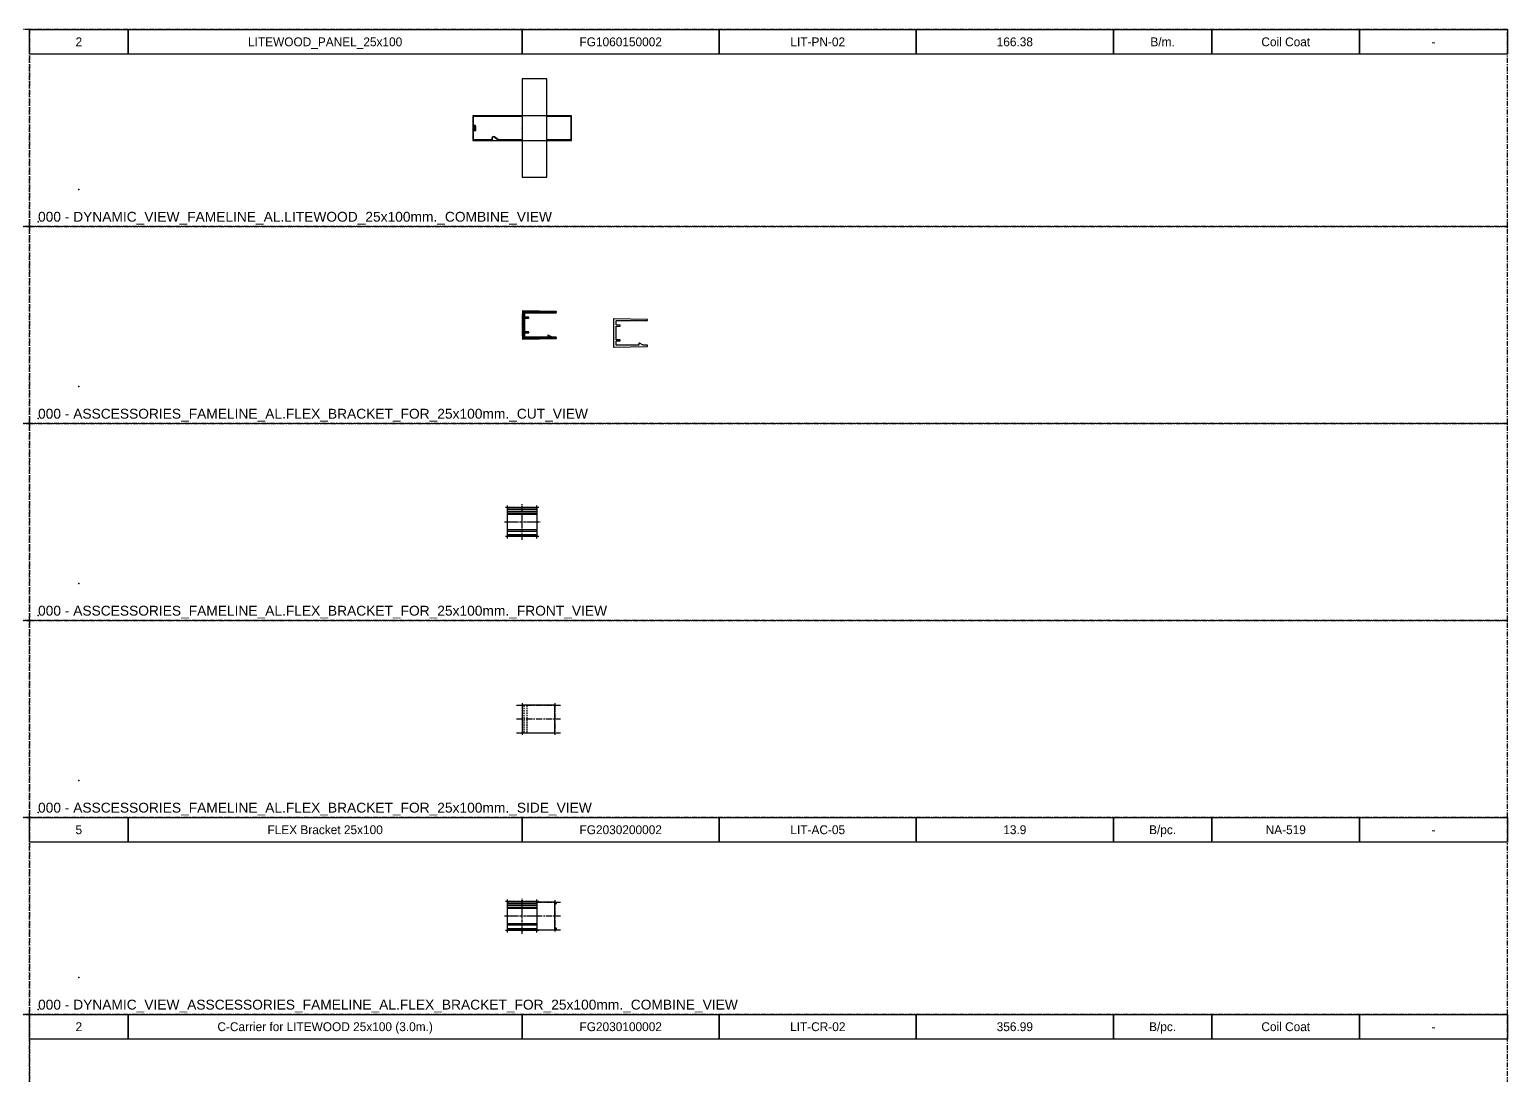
# Model space of a CAD drawing. Header units: millimetres. Extents: x -244126 to 368105, y -173968 to 259060.
# Drawn here: x 163384 to 164884, y 16704 to 17766 of the extents above; entities that cross this region are included whole.
import ezdxf
from ezdxf.enums import TextEntityAlignment as Align

# ---------------------------------------------------------------- set-up
doc = ezdxf.new("R2010")
doc.units = ezdxf.units.MM
doc.header["$MEASUREMENT"] = 0
for name, pattern in [('005_GG_TA_LINE', [13.75, 5, -1.25, 1.25, -1.25, 5]), ('CENTER', [2, 1.25, -0.25, 0.25, -0.25]), ('HIDDEN', [9.525, 6.35, -3.175]), ('SLD-Solid', [0])]:
    doc.linetypes.add(name, pattern=pattern)
for name, color, linetype in [('000 - GRID', 8, 'CENTER'), ('000 - H A T C H', 8, 'Continuous'), ('000 - H I D D E N', 7, 'Continuous'), ('000 - WIPEOUT', 250, 'Continuous'), ('001 - ASCESSORIES', 1, 'Continuous'), ('002 - STRUCTURAL STEEL', 4, 'Continuous'), ('A02_LITEWOOD', 7, 'Continuous'), ('A03_SUN LOUVER', 7, 'Continuous'), ('A04_TUBE SERIES', 7, 'Continuous')]:
    doc.layers.add(name, color=color, linetype=linetype)
doc.styles.get("Standard").update_dxf_attribs({"font": 'arial.ttf'})
doc.styles.add('TA', font='Cordia New.ttf', dxfattribs={"height": 4.5})

# ---------------------------------------------------------------- blocks, each defined once
blk = doc.blocks.new('000 - ASSCESSORIES_FAMELINE_AL.FLEX_BRACKET_FOR_25x100mm._CUT_VIEW')
at = {"layer": '000 - H A T C H'}
h = blk.add_hatch(dxfattribs=at)
h.set_pattern_fill('ANSI32', color=8, scale=3)
edge = h.paths.add_edge_path()
edge.add_line((0.2, -8.2), (0, -8.4))
edge.add_line((0, -8.4), (0.2, -8.6))
edge.add_line((0.2, -8.6), (0, -8.8))
edge.add_line((0, -8.8), (0.2, -9))
edge.add_line((0.2, -9), (0, -9.2))
edge.add_line((0, -9.2), (0.2, -9.4))
edge.add_line((0.2, -9.4), (0, -9.6))
edge.add_line((0, -9.6), (0.2, -9.8))
edge.add_line((0.2, -9.8), (0, -10))
edge.add_line((0, -10), (0.2, -10.2))
edge.add_line((0.2, -10.2), (0, -10.4))
edge.add_line((0, -10.4), (0.2, -10.6))
edge.add_line((0.2, -10.6), (0, -10.8))
edge.add_line((0, -10.8), (0.2, -11))
edge.add_line((0.2, -11), (0.2, -14.2))
edge.add_arc((0.5, -14.2), 0.3, 180, 271.3284)
edge.add_line((0.5, -14.5), (34.4, -13.7))
edge.add_arc((34.4, -13.4), 0.3, 271.3284, 360)
edge.add_line((34.7, -13.4), (34.7, -12.8))
edge.add_arc((34.4, -12.8), 0.3, 360, 450)
edge.add_line((34.4, -12.5), (30.5, -12.5))
edge.add_arc((30.5, -12.2), 0.3, 240.9454, 270, ccw=False)
edge.add_line((30.3, -12.5), (26.3, -10.2))
edge.add_arc((26.2, -10.5), 0.3, 60.9454, 180)
edge.add_line((25.9, -10.5), (25.9, -12.2))
edge.add_arc((25.6, -12.2), 0.3, -90, 0, ccw=False)
edge.add_line((25.6, -12.5), (3, -12.5))
edge.add_arc((3, -12.2), 0.3, 180, 270, ccw=False)
edge.add_line((2.7, -12.2), (2.7, -8.4))
edge.add_arc((3, -8.4), 0.3, 91, 180, ccw=False)
edge.add_line((3, -8.1), (6.6, -8.1))
edge.add_arc((6.6, -7.8), 0.3, 271, 360)
edge.add_line((6.9, -7.8), (6.9, -7.4))
edge.add_arc((6.6, -7.4), 0.3, 0, 89)
edge.add_line((6.6, -7.1), (3, -7))
edge.add_arc((3, -6.7), 0.3, 180, 269, ccw=False)
edge.add_line((2.7, -6.7), (2.7, -0.3))
edge.add_line((2.7, -0.3), (2.4, 0))
edge.add_line((2.4, 0), (2.7, 0.3))
edge.add_line((2.7, 0.3), (2.7, 6.7))
edge.add_arc((3, 6.7), 0.3, 91, 180, ccw=False)
edge.add_line((3, 7), (6.6, 7.1))
edge.add_arc((6.6, 7.4), 0.3, 271, 360)
edge.add_line((6.9, 7.4), (6.9, 7.8))
edge.add_arc((6.6, 7.8), 0.3, 0, 89)
edge.add_line((6.6, 8.1), (3, 8.1))
edge.add_arc((3, 8.4), 0.3, 180, 269, ccw=False)
edge.add_line((2.7, 8.4), (2.7, 12.2))
edge.add_arc((3, 12.2), 0.3, 90, 180, ccw=False)
edge.add_line((3, 12.5), (16.7, 12.5))
edge.add_line((16.7, 12.5), (16.9, 12.3))
edge.add_line((16.9, 12.3), (17.1, 12.5))
edge.add_line((17.1, 12.5), (17.3, 12.3))
edge.add_line((17.3, 12.3), (17.5, 12.5))
edge.add_line((17.5, 12.5), (17.7, 12.3))
edge.add_line((17.7, 12.3), (17.9, 12.5))
edge.add_line((17.9, 12.5), (18.1, 12.3))
edge.add_line((18.1, 12.3), (18.3, 12.5))
edge.add_line((18.3, 12.5), (18.5, 12.3))
edge.add_line((18.5, 12.3), (18.7, 12.5))
edge.add_line((18.7, 12.5), (18.9, 12.3))
edge.add_line((18.9, 12.3), (19.1, 12.5))
edge.add_line((19.1, 12.5), (19.3, 12.3))
edge.add_line((19.3, 12.3), (19.5, 12.5))
edge.add_line((19.5, 12.5), (19.7, 12.3))
edge.add_line((19.7, 12.3), (19.9, 12.5))
edge.add_line((19.9, 12.5), (20.1, 12.3))
edge.add_line((20.1, 12.3), (20.3, 12.5))
edge.add_line((20.3, 12.5), (20.5, 12.3))
edge.add_line((20.5, 12.3), (20.7, 12.5))
edge.add_line((20.7, 12.5), (20.9, 12.3))
edge.add_line((20.9, 12.3), (21.1, 12.5))
edge.add_line((21.1, 12.5), (21.3, 12.3))
edge.add_line((21.3, 12.3), (21.5, 12.5))
edge.add_line((21.5, 12.5), (21.7, 12.3))
edge.add_line((21.7, 12.3), (21.9, 12.5))
edge.add_line((21.9, 12.5), (22.1, 12.3))
edge.add_line((22.1, 12.3), (22.3, 12.5))
edge.add_line((22.3, 12.5), (22.5, 12.3))
edge.add_line((22.5, 12.3), (22.7, 12.5))
edge.add_line((22.7, 12.5), (22.9, 12.3))
edge.add_line((22.9, 12.3), (23.1, 12.5))
edge.add_line((23.1, 12.5), (23.3, 12.3))
edge.add_line((23.3, 12.3), (23.5, 12.5))
edge.add_line((23.5, 12.5), (23.7, 12.3))
edge.add_line((23.7, 12.3), (23.9, 12.5))
edge.add_line((23.9, 12.5), (24.1, 12.3))
edge.add_line((24.1, 12.3), (24.3, 12.5))
edge.add_line((24.3, 12.5), (24.5, 12.3))
edge.add_line((24.5, 12.3), (24.7, 12.5))
edge.add_line((24.7, 12.5), (24.9, 12.3))
edge.add_line((24.9, 12.3), (25.1, 12.5))
edge.add_line((25.1, 12.5), (25.3, 12.3))
edge.add_line((25.3, 12.3), (25.5, 12.5))
edge.add_line((25.5, 12.5), (25.7, 12.3))
edge.add_line((25.7, 12.3), (25.9, 12.5))
edge.add_line((25.9, 12.5), (26.1, 12.3))
edge.add_line((26.1, 12.3), (26.3, 12.5))
edge.add_line((26.3, 12.5), (26.5, 12.3))
edge.add_line((26.5, 12.3), (26.7, 12.5))
edge.add_line((26.7, 12.5), (26.9, 12.3))
edge.add_line((26.9, 12.3), (27.1, 12.5))
edge.add_line((27.1, 12.5), (27.3, 12.3))
edge.add_line((27.3, 12.3), (27.5, 12.5))
edge.add_line((27.5, 12.5), (27.7, 12.3))
edge.add_line((27.7, 12.3), (27.9, 12.5))
edge.add_line((27.9, 12.5), (28.1, 12.3))
edge.add_line((28.1, 12.3), (28.3, 12.5))
edge.add_line((28.3, 12.5), (28.5, 12.3))
edge.add_line((28.5, 12.3), (28.7, 12.5))
edge.add_line((28.7, 12.5), (28.9, 12.3))
edge.add_line((28.9, 12.3), (29.1, 12.5))
edge.add_line((29.1, 12.5), (29.3, 12.3))
edge.add_line((29.3, 12.3), (29.5, 12.5))
edge.add_line((29.5, 12.5), (29.7, 12.3))
edge.add_line((29.7, 12.3), (29.9, 12.5))
edge.add_line((29.9, 12.5), (30.1, 12.3))
edge.add_line((30.1, 12.3), (30.3, 12.5))
edge.add_line((30.3, 12.5), (30.5, 12.3))
edge.add_line((30.5, 12.3), (30.7, 12.5))
edge.add_line((30.7, 12.5), (30.9, 12.3))
edge.add_line((30.9, 12.3), (31.1, 12.5))
edge.add_line((31.1, 12.5), (31.3, 12.3))
edge.add_line((31.3, 12.3), (31.5, 12.5))
edge.add_line((31.5, 12.5), (31.7, 12.3))
edge.add_line((31.7, 12.3), (31.9, 12.5))
edge.add_line((31.9, 12.5), (32.1, 12.3))
edge.add_line((32.1, 12.3), (32.3, 12.5))
edge.add_line((32.3, 12.5), (32.5, 12.3))
edge.add_line((32.5, 12.3), (32.7, 12.5))
edge.add_line((32.7, 12.5), (34.4, 12.5))
edge.add_arc((34.4, 12.8), 0.3, 270, 360)
edge.add_line((34.7, 12.8), (34.7, 13.4))
edge.add_arc((34.4, 13.4), 0.3, 360, 448.6716)
edge.add_line((34.4, 13.7), (0.5, 14.5))
edge.add_arc((0.5, 14.2), 0.3, 88.6716, 180)
edge.add_line((0.2, 14.2), (0.2, 11))
edge.add_line((0.2, 11), (0, 10.8))
edge.add_line((0, 10.8), (0.2, 10.6))
edge.add_line((0.2, 10.6), (0, 10.4))
edge.add_line((0, 10.4), (0.2, 10.2))
edge.add_line((0.2, 10.2), (0, 10))
edge.add_line((0, 10), (0.2, 9.8))
edge.add_line((0.2, 9.8), (0, 9.6))
edge.add_line((0, 9.6), (0.2, 9.4))
edge.add_line((0.2, 9.4), (0, 9.2))
edge.add_line((0, 9.2), (0.2, 9))
edge.add_line((0.2, 9), (0, 8.8))
edge.add_line((0, 8.8), (0.2, 8.6))
edge.add_line((0.2, 8.6), (0, 8.4))
edge.add_line((0, 8.4), (0.2, 8.2))
edge.add_line((0.2, 8.2), (0, 8))
edge.add_line((0, 8), (0.2, 7.8))
edge.add_line((0.2, 7.8), (0, 7.6))
edge.add_line((0, 7.6), (0.2, 7.4))
edge.add_line((0.2, 7.4), (0, 7.2))
edge.add_line((0, 7.2), (0.2, 7))
edge.add_line((0.2, 7), (0, 6.8))
edge.add_line((0, 6.8), (0.2, 6.6))
edge.add_line((0.2, 6.6), (0, 6.4))
edge.add_line((0, 6.4), (0.2, 6.2))
edge.add_line((0.2, 6.2), (0, 6))
edge.add_line((0, 6), (0.2, 5.8))
edge.add_line((0.2, 5.8), (0, 5.6))
edge.add_line((0, 5.6), (0.2, 5.4))
edge.add_line((0.2, 5.4), (0, 5.2))
edge.add_line((0, 5.2), (0.2, 5))
edge.add_line((0.2, 5), (0, 4.8))
edge.add_line((0, 4.8), (0.2, 4.6))
edge.add_line((0.2, 4.6), (0, 4.4))
edge.add_line((0, 4.4), (0.2, 4.2))
edge.add_line((0.2, 4.2), (0, 4))
edge.add_line((0, 4), (0.2, 3.8))
edge.add_line((0.2, 3.8), (0, 3.6))
edge.add_line((0, 3.6), (0.2, 3.4))
edge.add_line((0.2, 3.4), (0, 3.2))
edge.add_line((0, 3.2), (0.2, 3))
edge.add_line((0.2, 3), (0, 2.8))
edge.add_line((0, 2.8), (0.2, 2.6))
edge.add_line((0.2, 2.6), (0, 2.4))
edge.add_line((0, 2.4), (0.2, 2.2))
edge.add_line((0.2, 2.2), (0, 2))
edge.add_line((0, 2), (0.2, 1.8))
edge.add_line((0.2, 1.8), (0, 1.6))
edge.add_line((0, 1.6), (0.2, 1.4))
edge.add_line((0.2, 1.4), (0, 1.2))
edge.add_line((0, 1.2), (0.2, 1))
edge.add_line((0.2, 1), (0, 0.8))
edge.add_line((0, 0.8), (0.2, 0.6))
edge.add_line((0.2, 0.6), (0, 0.4))
edge.add_line((0, 0.4), (0.2, 0.2))
edge.add_line((0.2, 0.2), (0, 0))
edge.add_line((0, 0), (0.2, -0.2))
edge.add_line((0.2, -0.2), (0, -0.4))
edge.add_line((0, -0.4), (0.2, -0.6))
edge.add_line((0.2, -0.6), (0, -0.8))
edge.add_line((0, -0.8), (0.2, -1))
edge.add_line((0.2, -1), (0, -1.2))
edge.add_line((0, -1.2), (0.2, -1.4))
edge.add_line((0.2, -1.4), (0, -1.6))
edge.add_line((0, -1.6), (0.2, -1.8))
edge.add_line((0.2, -1.8), (0, -2))
edge.add_line((0, -2), (0.2, -2.2))
edge.add_line((0.2, -2.2), (0, -2.4))
edge.add_line((0, -2.4), (0.2, -2.6))
edge.add_line((0.2, -2.6), (0, -2.8))
edge.add_line((0, -2.8), (0.2, -3))
edge.add_line((0.2, -3), (0, -3.2))
edge.add_line((0, -3.2), (0.2, -3.4))
edge.add_line((0.2, -3.4), (0, -3.6))
edge.add_line((0, -3.6), (0.2, -3.8))
edge.add_line((0.2, -3.8), (0, -4))
edge.add_line((0, -4), (0.2, -4.2))
edge.add_line((0.2, -4.2), (0, -4.4))
edge.add_line((0, -4.4), (0.2, -4.6))
edge.add_line((0.2, -4.6), (0, -4.8))
edge.add_line((0, -4.8), (0.2, -5))
edge.add_line((0.2, -5), (0, -5.2))
edge.add_line((0, -5.2), (0.2, -5.4))
edge.add_line((0.2, -5.4), (0, -5.6))
edge.add_line((0, -5.6), (0.2, -5.8))
edge.add_line((0.2, -5.8), (0, -6))
edge.add_line((0, -6), (0.2, -6.2))
edge.add_line((0.2, -6.2), (0, -6.4))
edge.add_line((0, -6.4), (0.2, -6.6))
edge.add_line((0.2, -6.6), (0, -6.8))
edge.add_line((0, -6.8), (0.2, -7))
edge.add_line((0.2, -7), (0, -7.2))
edge.add_line((0, -7.2), (0.2, -7.4))
edge.add_line((0.2, -7.4), (0, -7.6))
edge.add_line((0, -7.6), (0.2, -7.8))
edge.add_line((0.2, -7.8), (0, -8))
edge.add_line((0, -8), (0.2, -8.2))
at = {"layer": '001 - ASCESSORIES', "color": 0}
blk.add_lwpolyline([(0.2, -8.2), (0, -8.4), (0.2, -8.6), (0, -8.8), (0.2, -9), (0, -9.2), (0.2, -9.4), (0, -9.6), (0.2, -9.8), (0, -10), (0.2, -10.2), (0, -10.4), (0.2, -10.6), (0, -10.8), (0.2, -11), (0.2, -14.2, 0.42102), (0.5, -14.5), (34.4, -13.7, 0.407439), (34.7, -13.4), (34.7, -12.8, 0.414214), (34.4, -12.5), (30.5, -12.5, -0.127458), (30.3, -12.5), (26.3, -10.2, 0.571863), (25.9, -10.5), (25.9, -12.2, -0.414214), (25.6, -12.5), (3, -12.5, -0.414214), (2.7, -12.2), (2.7, -8.4, -0.409111), (3, -8.1), (6.6, -8.1, 0.409111), (6.9, -7.8), (6.9, -7.4, 0.409111), (6.6, -7.1), (3, -7, -0.409111), (2.7, -6.7), (2.7, -0.3), (2.4, 0), (2.7, 0.3), (2.7, 6.7, -0.409111), (3, 7), (6.6, 7.1, 0.409111), (6.9, 7.4), (6.9, 7.8, 0.409111), (6.6, 8.1), (3, 8.1, -0.409111), (2.7, 8.4), (2.7, 12.2, -0.414214), (3, 12.5), (16.7, 12.5), (16.9, 12.3), (17.1, 12.5), (17.3, 12.3), (17.5, 12.5), (17.7, 12.3), (17.9, 12.5), (18.1, 12.3), (18.3, 12.5), (18.5, 12.3), (18.7, 12.5), (18.9, 12.3), (19.1, 12.5), (19.3, 12.3), (19.5, 12.5), (19.7, 12.3), (19.9, 12.5), (20.1, 12.3), (20.3, 12.5), (20.5, 12.3), (20.7, 12.5), (20.9, 12.3), (21.1, 12.5), (21.3, 12.3), (21.5, 12.5), (21.7, 12.3), (21.9, 12.5), (22.1, 12.3), (22.3, 12.5), (22.5, 12.3), (22.7, 12.5), (22.9, 12.3), (23.1, 12.5), (23.3, 12.3), (23.5, 12.5), (23.7, 12.3), (23.9, 12.5), (24.1, 12.3), (24.3, 12.5), (24.5, 12.3), (24.7, 12.5), (24.9, 12.3), (25.1, 12.5), (25.3, 12.3), (25.5, 12.5), (25.7, 12.3), (25.9, 12.5), (26.1, 12.3), (26.3, 12.5), (26.5, 12.3), (26.7, 12.5), (26.9, 12.3), (27.1, 12.5), (27.3, 12.3), (27.5, 12.5), (27.7, 12.3), (27.9, 12.5), (28.1, 12.3), (28.3, 12.5), (28.5, 12.3), (28.7, 12.5), (28.9, 12.3), (29.1, 12.5), (29.3, 12.3), (29.5, 12.5), (29.7, 12.3), (29.9, 12.5), (30.1, 12.3), (30.3, 12.5), (30.5, 12.3), (30.7, 12.5), (30.9, 12.3), (31.1, 12.5), (31.3, 12.3), (31.5, 12.5), (31.7, 12.3), (31.9, 12.5), (32.1, 12.3), (32.3, 12.5), (32.5, 12.3), (32.7, 12.5), (34.4, 12.5, 0.414214), (34.7, 12.8), (34.7, 13.4, 0.407439), (34.4, 13.7), (0.5, 14.5, 0.42102), (0.2, 14.2), (0.2, 11), (0, 10.8), (0.2, 10.6), (0, 10.4), (0.2, 10.2), (0, 10), (0.2, 9.8), (0, 9.6), (0.2, 9.4), (0, 9.2), (0.2, 9), (0, 8.8), (0.2, 8.6), (0, 8.4), (0.2, 8.2), (0, 8), (0.2, 7.8), (0, 7.6), (0.2, 7.4), (0, 7.2), (0.2, 7), (0, 6.8), (0.2, 6.6), (0, 6.4), (0.2, 6.2), (0, 6), (0.2, 5.8), (0, 5.6), (0.2, 5.4), (0, 5.2), (0.2, 5), (0, 4.8), (0.2, 4.6), (0, 4.4), (0.2, 4.2), (0, 4), (0.2, 3.8), (0, 3.6), (0.2, 3.4), (0, 3.2), (0.2, 3), (0, 2.8), (0.2, 2.6), (0, 2.4), (0.2, 2.2), (0, 2), (0.2, 1.8), (0, 1.6), (0.2, 1.4), (0, 1.2), (0.2, 1), (0, 0.8), (0.2, 0.6), (0, 0.4), (0.2, 0.2), (0, 0), (0.2, -0.2), (0, -0.4), (0.2, -0.6), (0, -0.8), (0.2, -1), (0, -1.2), (0.2, -1.4), (0, -1.6), (0.2, -1.8), (0, -2), (0.2, -2.2), (0, -2.4), (0.2, -2.6), (0, -2.8), (0.2, -3), (0, -3.2), (0.2, -3.4), (0, -3.6), (0.2, -3.8), (0, -4), (0.2, -4.2), (0, -4.4), (0.2, -4.6), (0, -4.8), (0.2, -5), (0, -5.2), (0.2, -5.4), (0, -5.6), (0.2, -5.8), (0, -6), (0.2, -6.2), (0, -6.4), (0.2, -6.6), (0, -6.8), (0.2, -7), (0, -7.2), (0.2, -7.4), (0, -7.6), (0.2, -7.8), (0, -8)], format="xyb", close=True, dxfattribs=at)
blk = doc.blocks.new('FLEX BRACKET LITEWOOD 25x100mm. - SIDE')
at = {"layer": '000 - GRID', "color": 250, "ltscale": 5}
for p, q in [((0, 16), (0, -16)), ((33.2, 16), (33.2, -16))]:
    blk.add_line(p, q, dxfattribs=at)
at = {"color": 250}
blk.add_wipeout([(33.2, -14), (33.2, 14), (0, 14), (0, -14)], dxfattribs=at).dxf.layer = '000 - WIPEOUT'
at = {"layer": '000 - GRID', "color": 250, "ltscale": 5}
for p, q in [((-5.9, 14), (39, 14)), ((-5.9, 0), (39, 0)), ((-5.9, -14), (39, -14))]:
    blk.add_line(p, q, dxfattribs=at)
at = {"layer": '000 - H I D D E N', "linetype": 'HIDDEN', "ltscale": 0.25}
for p, q in [((2, -14), (2, 14)), ((5.2, -14), (5.2, 14))]:
    blk.add_line(p, q, dxfattribs=at)
at = {"layer": '001 - ASCESSORIES', "color": 0}
blk.add_lwpolyline([(33.2, -14), (33.2, 14), (0, 14), (0, -14)], close=True, dxfattribs=at)
blk = doc.blocks.new('000 - ASSCESSORIES_FAMELINE_AL.FLEX_BRACKET_FOR_25x100mm._SIDE_VIEW')
at = {"layer": '001 - ASCESSORIES', "color": 0}
blk.add_blockref('FLEX BRACKET LITEWOOD 25x100mm. - SIDE', (0, 0), dxfattribs=at)
blk = doc.blocks.new('000 - ASSCESSORIES_FAMELINE_AL.FLEX_BRACKET_FOR_25x100mm._FRONT_VIEW')
at = {"layer": '000 - GRID', "color": 250, "ltscale": 2}
for p, q in [((-15, -16.7), (-15, 16.7)), ((15, -16.7), (15, 16.7))]:
    blk.add_line(p, q, dxfattribs=at)
blk.add_wipeout([(-15, -14.7), (-15, 14.7), (15, 14.7), (15, -14.7)]).dxf.layer = '000 - WIPEOUT'
at = {"color": 2}
blk.add_lwpolyline([(-15, 13.9), (-15, 12.7), (15, 12.7), (15, 13.9)], close=True, dxfattribs=at)
at = {"color": 1}
blk.add_lwpolyline([(-15, 10.4), (-15, 12.7), (15, 12.7), (15, 10.4)], close=True, dxfattribs=at)
at = {"layer": '000 - GRID', "color": 250, "ltscale": 2}
for p, q in [((0, -18.1), (0, 18.1)), ((-18.1, 0), (18.1, 0)), ((17, 14.7), (-17, 14.7)), ((17, -14.7), (-17, -14.7))]:
    blk.add_line(p, q, dxfattribs=at)
at = {"layer": '001 - ASCESSORIES', "color": 1}
blk.add_lwpolyline([(-15, -14.7), (-15, 14.7), (15, 14.7), (15, -14.7)], close=True, dxfattribs=at)
at = {"layer": '001 - ASCESSORIES', "color": 8}
for points in [[(-15, 7.6), (-15, 8.8), (15, 8.8), (15, 7.6)], [(15, -9.2), (15, -8), (-15, -8), (-15, -9.2)]]:
    blk.add_lwpolyline(points, close=True, dxfattribs=at)
at = {"layer": '001 - ASCESSORIES', "color": 2}
blk.add_lwpolyline([(-15, -13.9), (-15, -12.7), (15, -12.7), (15, -13.9)], close=True, dxfattribs=at)
blk = doc.blocks.new('*U3003')
at = {"color": 3}
blk.add_blockref('000 - ASSCESSORIES_FAMELINE_AL.FLEX_BRACKET_FOR_25x100mm._CUT_VIEW', (0, 0), dxfattribs=at)
at = {"layer": 'A04_TUBE SERIES', "color": 0, "style": 'TA', "flags": 1}
for tag, p in [('ITEM_VALUE', (10, -52.5)), ('PRODUCT_NAME_VALUE', (60, -52.5)), ('ITEM_NUMBER_VALUE', (120, -52.5)), ('PRODUCT_CODE_VALUE', (160, -52.5)), ('SELLING_PRICE_VALUE', (200, -52.5)), ('UNIT_VALUE', (230, -52.5)), ('TYPE_OF_COLOR_VALUE', (255, -52.5)), ('SECTION_VALUE', (285, -52.5))]:
    blk.add_attdef(tag, text='', height=1.8, dxfattribs=at).set_placement(p, align=Align.MIDDLE_CENTER)
at = {"color": 3}
blk.add_blockref('000 - ASSCESSORIES_FAMELINE_AL.FLEX_BRACKET_FOR_25x100mm._SIDE_VIEW', (0, 0), dxfattribs=at)
blk.add_blockref('000 - ASSCESSORIES_FAMELINE_AL.FLEX_BRACKET_FOR_25x100mm._FRONT_VIEW', (0, 0), dxfattribs=at)
blk = doc.blocks.new('*U3118')
at = {"color": 250}
blk.add_wipeout([(-50, -12.5), (50, -12.5), (50, 12.5), (-50, 12.5)], dxfattribs=at).dxf.layer = '000 - WIPEOUT'
blk.add_point((0, 0))
at = {"layer": 'A02_LITEWOOD', "color": 0, "linetype": 'SLD-Solid', "lineweight": 15}
blk.add_lwpolyline([(-48.4, -1.8), (-47.7, -1.8), (-47.7, 1.3, 0.414214), (-48.6, 2.2), (-49.1, 2.2, 0.414214), (-50, 1.3), (-50, -11.4, 0.414214), (-48.9, -12.5), (-31.2, -12.5, 0.414214), (-30, -11.4), (-30, -9.9, -0.616061), (-28.5, -9.2), (-24.4, -12.3, 0.164473), (-23.9, -12.5), (48.8, -12.5, 0.414214), (50, -11.4), (50, 11.3, 0.414214), (48.8, 12.5), (-48.9, 12.5, 0.414214), (-50, 11.3), (-50, 3.2, 0.414214), (-49.1, 2.3), (-48.5, 2.3, -0.414214), (-47.6, 1.4), (-47.6, -1.8, -0.414214), (-48, -2.2), (-48, -2.2, -0.414214), (-48.5, -1.8), (-48.5, 1.4), (-49.2, 1.4), (-49.2, -1.8, 1.000966), (-46.9, -1.8), (-46.9, 1.4, 0.414214), (-48.5, 3), (-49.1, 3, -0.414214), (-49.3, 3.2), (-49.3, 11.3, -0.414214), (-48.9, 11.8), (48.8, 11.8, -0.414214), (49.3, 11.3), (49.3, -11.4, -0.414214), (48.8, -11.8), (-23.9, -11.8, -0.164473), (-24, -11.8), (-28.1, -8.6, 0.617259), (-30.7, -9.9), (-30.7, -11.4, -0.414214), (-31.2, -11.8), (-48.9, -11.8, -0.414214), (-49.3, -11.4), (-49.3, 1.3, -0.414214), (-49.1, 1.5), (-48.6, 1.5, -0.414214), (-48.4, 1.3)], format="xyb", close=True, dxfattribs=at)
blk = doc.blocks.new('000 - FAMELINE_AL.LITEWOOD_25x100mm._CUT_VIEW')
at = {"color": 250}
blk.add_wipeout([(-50, 12.5), (-50, -12.5), (50, -12.5), (50, 12.5)], dxfattribs=at).dxf.layer = '000 - WIPEOUT'
at = {"layer": '000 - H A T C H'}
h = blk.add_hatch(dxfattribs=at)
h.set_pattern_fill('ANSI32', color=256, scale=2)
edge = h.paths.add_edge_path()
edge.add_line((-48.4, -1.8), (-47.7, -1.8))
edge.add_line((-47.7, -1.8), (-47.7, 1.3))
edge.add_arc((-48.6, 1.3), 0.9, 360, 450)
edge.add_line((-48.6, 2.2), (-49.1, 2.2))
edge.add_arc((-49.1, 1.3), 0.9, 90, 180)
edge.add_line((-50, 1.3), (-50, -11.4))
edge.add_arc((-48.8, -11.3), 1.15, 180, 270)
edge.add_line((-48.9, -12.5), (-31.2, -12.5))
edge.add_arc((-31.2, -11.3), 1.15, 270, 360)
edge.add_line((-30, -11.4), (-30, -9.9))
edge.add_arc((-29.1, -9.9), 0.938, 53.0492, 179.5916, ccw=False)
edge.add_line((-28.5, -9.2), (-24.4, -12.3))
edge.add_arc((-23.9, -11.6), 0.9, 232.64, 270)
edge.add_line((-23.9, -12.5), (48.8, -12.5))
edge.add_arc((48.8, -11.3), 1.15, 270, 360)
edge.add_line((50, -11.4), (50, 11.3))
edge.add_arc((48.9, 11.3), 1.15, 360, 450)
edge.add_line((48.9, 12.5), (-48.8, 12.5))
edge.add_arc((-48.8, 11.3), 1.15, 90, 180)
edge.add_line((-50, 11.4), (-50, 3.2))
edge.add_arc((-49.1, 3.2), 0.9, 180, 270)
edge.add_line((-49.1, 2.3), (-48.5, 2.3))
edge.add_arc((-48.5, 1.4), 0.9, 0, 90, ccw=False)
edge.add_line((-47.6, 1.4), (-47.6, -1.8))
edge.add_arc((-48, -1.8), 0.45, 270, 360, ccw=False)
edge.add_line((-48, -2.2), (-48, -2.2))
edge.add_arc((-48, -1.8), 0.45, 180, 270, ccw=False)
edge.add_line((-48.5, -1.8), (-48.5, 1.4))
edge.add_line((-48.5, 1.4), (-49.2, 1.4))
edge.add_line((-49.2, 1.4), (-49.2, -1.8))
edge.add_arc((-48, -1.8), 1.17, 179.8894, 360)
edge.add_line((-46.9, -1.8), (-46.9, 1.4))
edge.add_arc((-48.5, 1.4), 1.6, 360, 450)
edge.add_line((-48.5, 3), (-49.1, 3))
edge.add_arc((-49.1, 3.2), 0.2, 180, 270, ccw=False)
edge.add_line((-49.3, 3.2), (-49.3, 11.4))
edge.add_arc((-48.8, 11.4), 0.45, 90, 180, ccw=False)
edge.add_line((-48.8, 11.8), (48.9, 11.8))
edge.add_arc((48.9, 11.4), 0.45, 0, 90, ccw=False)
edge.add_line((49.3, 11.4), (49.3, -11.4))
edge.add_arc((48.8, -11.3), 0.45, 270, 360, ccw=False)
edge.add_line((48.8, -11.8), (-23.9, -11.8))
edge.add_arc((-23.9, -11.6), 0.2, 232.64, 270, ccw=False)
edge.add_line((-24, -11.8), (-28.1, -8.6))
edge.add_arc((-29.1, -9.9), 1.64, 52.9496, 179.691)
edge.add_line((-30.7, -9.9), (-30.7, -11.4))
edge.add_arc((-31.1, -11.3), 0.45, 270, 360, ccw=False)
edge.add_line((-31.2, -11.8), (-48.9, -11.8))
edge.add_arc((-48.9, -11.3), 0.45, 180, 270, ccw=False)
edge.add_line((-49.3, -11.4), (-49.3, 1.3))
edge.add_arc((-49.1, 1.3), 0.2, 90, 180, ccw=False)
edge.add_line((-49.1, 1.5), (-48.6, 1.5))
edge.add_arc((-48.6, 1.3), 0.2, 0, 90, ccw=False)
edge.add_line((-48.4, 1.3), (-48.4, -1.8))
h.paths.add_polyline_path([(-50, -12.5), (50, -12.5), (50, 12.5), (-50, 12.5)], flags=0)
at = {"layer": 'Defpoints', "color": 250}
blk.add_lwpolyline([(-50, 12.5), (-50, -12.5), (50, -12.5), (50, 12.5)], close=True, dxfattribs=at)
at = {"layer": 'A02_LITEWOOD', "color": 0}
blk.add_blockref('*U3118', (0, 0), dxfattribs=at)
at = {"layer": 'A03_SUN LOUVER', "color": 0}
blk.add_point((0, 0), dxfattribs=at)
blk = doc.blocks.new('000 - DYNAMIC_VIEW_FAMELINE_AL.LITEWOOD_25x100mm._COMBINE_VIEW')
at = {"layer": 'A04_TUBE SERIES', "color": 0, "style": 'TA', "flags": 1}
for tag, p in [('PRODUCT_NAME_VALUE', (60, -52.5)), ('ITEM_NUMBER_VALUE', (120, -52.5)), ('PRODUCT_CODE_VALUE', (160, -52.5)), ('SELLING_PRICE_VALUE', (200, -52.5)), ('UNIT_VALUE', (230, -52.5)), ('TYPE_OF_COLOR_VALUE', (255, -52.5)), ('SECTION_VALUE', (285, -52.5))]:
    blk.add_attdef(tag, text='', height=1.8, dxfattribs=at).set_placement(p, align=Align.MIDDLE_CENTER)
at = {"color": 3}
blk.add_wipeout([(0, -50), (25, -50), (25, 50), (0, 50)], dxfattribs=at).dxf.layer = '000 - WIPEOUT'
at = {"layer": 'A04_TUBE SERIES', "color": 0, "style": 'TA', "flags": 1}
blk.add_attdef('ITEM_VALUE', text='', height=1.8, dxfattribs=at).set_placement((10, -52.5), align=Align.MIDDLE_CENTER)
at = {"color": 3}
blk.add_wipeout([(-50, 12.5), (-50, -12.5), (50, -12.5), (50, 12.5)], dxfattribs=at).dxf.layer = '000 - WIPEOUT'
at = {"layer": 'A02_LITEWOOD', "color": 0}
blk.add_blockref('000 - FAMELINE_AL.LITEWOOD_25x100mm._CUT_VIEW', (0, 0), dxfattribs=at)
blk.add_lwpolyline([(-50, 12.5), (-50, -12.5), (50, -12.5), (50, 12.5)], close=True, dxfattribs=at)
at = {"color": 3}
blk.add_wipeout([(0, -12.5), (25, -12.5), (25, 12.5), (0, 12.5)], dxfattribs=at).dxf.layer = '000 - WIPEOUT'
at = {"layer": 'A02_LITEWOOD', "color": 0}
for points in [[(0, -50), (25, -50), (25, 50), (0, 50)], [(0, -12.5), (25, -12.5), (25, 12.5), (0, 12.5)]]:
    blk.add_lwpolyline(points, close=True, dxfattribs=at)
blk = doc.blocks.new('*U4914')
at = {"layer": '002 - STRUCTURAL STEEL', "color": 0, "linetype": 'ByBlock'}
blk.add_lwpolyline([(0, 5), (20, 5), (20, 0), (0, 0)], close=True, dxfattribs=at)
blk = doc.blocks.new('*U4911')
at = {"layer": '002 - STRUCTURAL STEEL', "color": 0, "linetype": 'ByBlock'}
blk.add_lwpolyline([(0, 5), (80, 5), (80, 0), (0, 0)], close=True, dxfattribs=at)
blk = doc.blocks.new('*U4913')
at = {"layer": '002 - STRUCTURAL STEEL', "color": 0, "linetype": 'ByBlock'}
blk.add_lwpolyline([(0, 5), (40, 5), (40, 0), (0, 0)], close=True, dxfattribs=at)
blk = doc.blocks.new('*U4915')
at = {"layer": '002 - STRUCTURAL STEEL', "color": 0, "linetype": 'ByBlock'}
blk.add_lwpolyline([(0, 5), (30, 5), (30, 0), (0, 0)], close=True, dxfattribs=at)
blk = doc.blocks.new('000 - DAYNAMIC_DATA_FAMELINE_PRICE_LIST')
at = {"color": 0}
for name, p in [('*U4914', (0, -5)), ('*U4911', (20, -5)), ('*U4913', (100, -5)), ('*U4913', (140, -5)), ('*U4913', (180, -5)), ('*U4914', (220, -5)), ('*U4915', (240, -5)), ('*U4915', (270, -5))]:
    blk.add_blockref(name, p, dxfattribs=at)
at = {"layer": 'A04_TUBE SERIES', "color": 0, "style": 'TA'}
for tag, p in [('ITEM_VALUE', (10, -2.5)), ('PRODUCT_NAME_VALUE', (60, -2.5)), ('ITEM_NUMBER_VALUE', (120, -2.5)), ('PRODUCT_CODE_VALUE', (160, -2.5)), ('SELLING_PRICE_VALUE', (200, -2.5)), ('UNIT_VALUE', (230, -2.5)), ('TYPE_OF_COLOR_VALUE', (255, -2.5)), ('SECTION_VALUE', (285, -2.5))]:
    blk.add_attdef(tag, text='', height=1.8, dxfattribs=at).set_placement(p, align=Align.MIDDLE_CENTER)
blk = doc.blocks.new('*U2996')
at = {"color": 0, "linetype": '005_GG_TA_LINE'}
blk.add_lwpolyline([(0, 0), (1500, 0), (1500, 200), (0, 200)], close=True, dxfattribs=at)
for p in [(50, 37.5), (8.6, 4.9)]:
    blk.add_point(p, dxfattribs=at)
blk.add_attdef('NAMEBLK', (8.6, 4.9), '', height=10, dxfattribs=at)
blk = doc.blocks.new('*U2997')
at = {"color": 0, "linetype": '005_GG_TA_LINE'}
blk.add_lwpolyline([(0, 0), (1500, 0), (1500, 200), (0, 200)], close=True, dxfattribs=at)
for p in [(50, 37.5), (8.6, 4.9)]:
    blk.add_point(p, dxfattribs=at)
blk.add_attdef('NAMEBLK', (8.6, 4.9), '', height=10, dxfattribs=at)
blk = doc.blocks.new('*U1762')
at = {"color": 0, "linetype": '005_GG_TA_LINE'}
blk.add_lwpolyline([(0, 0), (1500, 0), (1500, 200), (0, 200)], close=True, dxfattribs=at)
for p in [(50, 37.5), (8.6, 4.9)]:
    blk.add_point(p, dxfattribs=at)
blk.add_attdef('NAMEBLK', (8.6, 4.9), '', height=10, dxfattribs=at)
blk = doc.blocks.new('*U2995')
at = {"color": 0, "linetype": '005_GG_TA_LINE'}
blk.add_lwpolyline([(0, 0), (1500, 0), (1500, 500), (0, 500)], close=True, dxfattribs=at)
for p in [(50, 37.5), (8.6, 4.9)]:
    blk.add_point(p, dxfattribs=at)
blk.add_attdef('NAMEBLK', (8.6, 4.9), '', height=10, dxfattribs=at)

msp = doc.modelspace()

# ---------------------------------------------------------------- linework, layer by layer
at = {"color": 3}
msp.add_lwpolyline([(163976.91592, 17449.9008), (163976.71592, 17449.7008), (163976.91592, 17449.5008), (163976.71592, 17449.3008), (163976.91592, 17449.1008), (163976.71592, 17448.9008), (163976.91592, 17448.7008), (163976.71592, 17448.5008), (163976.91592, 17448.3008), (163976.71592, 17448.1008), (163976.91592, 17447.9008), (163976.71592, 17447.7008), (163976.91592, 17447.5008), (163976.71592, 17447.3008), (163976.91592, 17447.1008), (163976.91592, 17443.90784, 0.4210204907), (163977.22288, 17443.60792), (164011.12288, 17444.394, 0.4074392404), (164011.41592, 17444.69392), (164011.41592, 17445.3008, 0.4142135624), (164011.11592, 17445.6008), (164007.19366, 17445.6008, -0.1274581595), (164007.04797, 17445.63855), (164003.06162, 17447.85319, 0.5718631803), (164002.61592, 17447.59094), (164002.61592, 17445.9008, -0.4142135624), (164002.31592, 17445.6008), (163979.71592, 17445.6008, -0.4142135624), (163979.41592, 17445.9008), (163979.41592, 17449.66451, -0.4091107861), (163979.71069, 17449.96447), (163983.32116, 17450.02749, 0.4091107861), (163983.61592, 17450.32744), (163983.61592, 17450.73782, 0.4091108238), (163983.32116, 17451.03778), (163979.71069, 17451.1008, -0.4091108238), (163979.41592, 17451.40075), (163979.41592, 17457.8008), (163979.11592, 17458.1008), (163979.41592, 17458.4008), (163979.41592, 17464.80084, -0.4091108238), (163979.71069, 17465.1008), (163983.32116, 17465.16382, 0.4091108238), (163983.61592, 17465.46377), (163983.61592, 17465.87415, 0.4091108238), (163983.32116, 17466.17411), (163979.71069, 17466.23713, -0.4091108238), (163979.41592, 17466.53708), (163979.41592, 17470.3008, -0.4142135624), (163979.71592, 17470.6008), (163993.41592, 17470.6008), (163993.61592, 17470.4008), (163993.81592, 17470.6008), (163994.01592, 17470.4008), (163994.21592, 17470.6008), (163994.41592, 17470.4008), (163994.61592, 17470.6008), (163994.81592, 17470.4008), (163995.01592, 17470.6008), (163995.21592, 17470.4008), (163995.41592, 17470.6008), (163995.61592, 17470.4008), (163995.81592, 17470.6008), (163996.01592, 17470.4008), (163996.21592, 17470.6008), (163996.41592, 17470.4008), (163996.61592, 17470.6008), (163996.81592, 17470.4008), (163997.01592, 17470.6008), (163997.21592, 17470.4008), (163997.41592, 17470.6008), (163997.61592, 17470.4008), (163997.81592, 17470.6008), (163998.01592, 17470.4008), (163998.21592, 17470.6008), (163998.41592, 17470.4008), (163998.61592, 17470.6008), (163998.81592, 17470.4008), (163999.01592, 17470.6008), (163999.21592, 17470.4008), (163999.41592, 17470.6008), (163999.61592, 17470.4008), (163999.81592, 17470.6008), (164000.01592, 17470.4008), (164000.21592, 17470.6008), (164000.41592, 17470.4008), (164000.61592, 17470.6008), (164000.81592, 17470.4008), (164001.01592, 17470.6008), (164001.21592, 17470.4008), (164001.41592, 17470.6008), (164001.61592, 17470.4008), (164001.81592, 17470.6008), (164002.01592, 17470.4008), (164002.21592, 17470.6008), (164002.41592, 17470.4008), (164002.61592, 17470.6008), (164002.81592, 17470.4008), (164003.01592, 17470.6008), (164003.21592, 17470.4008), (164003.41592, 17470.6008), (164003.61592, 17470.4008), (164003.81592, 17470.6008), (164004.01592, 17470.4008), (164004.21592, 17470.6008), (164004.41592, 17470.4008), (164004.61592, 17470.6008), (164004.81592, 17470.4008), (164005.01592, 17470.6008), (164005.21592, 17470.4008), (164005.41592, 17470.6008), (164005.61592, 17470.4008), (164005.81592, 17470.6008), (164006.01592, 17470.4008), (164006.21592, 17470.6008), (164006.41592, 17470.4008), (164006.61592, 17470.6008), (164006.81592, 17470.4008), (164007.01592, 17470.6008), (164007.21592, 17470.4008), (164007.41592, 17470.6008), (164007.61592, 17470.4008), (164007.81592, 17470.6008), (164008.01592, 17470.4008), (164008.21592, 17470.6008), (164008.41592, 17470.4008), (164008.61592, 17470.6008), (164008.81592, 17470.4008), (164009.01592, 17470.6008), (164009.21592, 17470.4008), (164009.41592, 17470.6008), (164011.11592, 17470.6008, 0.4142135624), (164011.41592, 17470.9008), (164011.41592, 17471.50768, 0.4074392439), (164011.12288, 17471.80759), (163977.22288, 17472.59368, 0.4210204872), (163976.91592, 17472.29376), (163976.91592, 17469.1008), (163976.71592, 17468.9008), (163976.91592, 17468.7008), (163976.71592, 17468.5008), (163976.91592, 17468.3008), (163976.71592, 17468.1008), (163976.91592, 17467.9008), (163976.71592, 17467.7008), (163976.91592, 17467.5008), (163976.71592, 17467.3008), (163976.91592, 17467.1008), (163976.71592, 17466.9008), (163976.91592, 17466.7008), (163976.71592, 17466.5008), (163976.91592, 17466.3008), (163976.71592, 17466.1008), (163976.91592, 17465.9008), (163976.71592, 17465.7008), (163976.91592, 17465.5008), (163976.71592, 17465.3008), (163976.91592, 17465.1008), (163976.71592, 17464.9008), (163976.91592, 17464.7008), (163976.71592, 17464.5008), (163976.91592, 17464.3008), (163976.71592, 17464.1008), (163976.91592, 17463.9008), (163976.71592, 17463.7008), (163976.91592, 17463.5008), (163976.71592, 17463.3008), (163976.91592, 17463.1008), (163976.71592, 17462.9008), (163976.91592, 17462.7008), (163976.71592, 17462.5008), (163976.91592, 17462.3008), (163976.71592, 17462.1008), (163976.91592, 17461.9008), (163976.71592, 17461.7008), (163976.91592, 17461.5008), (163976.71592, 17461.3008), (163976.91592, 17461.1008), (163976.71592, 17460.9008), (163976.91592, 17460.7008), (163976.71592, 17460.5008), (163976.91592, 17460.3008), (163976.71592, 17460.1008), (163976.91592, 17459.9008), (163976.71592, 17459.7008), (163976.91592, 17459.5008), (163976.71592, 17459.3008), (163976.91592, 17459.1008), (163976.71592, 17458.9008), (163976.91592, 17458.7008), (163976.71592, 17458.5008), (163976.91592, 17458.3008), (163976.71592, 17458.1008), (163976.91592, 17457.9008), (163976.71592, 17457.7008), (163976.91592, 17457.5008), (163976.71592, 17457.3008), (163976.91592, 17457.1008), (163976.71592, 17456.9008), (163976.91592, 17456.7008), (163976.71592, 17456.5008), (163976.91592, 17456.3008), (163976.71592, 17456.1008), (163976.91592, 17455.9008), (163976.71592, 17455.7008), (163976.91592, 17455.5008), (163976.71592, 17455.3008), (163976.91592, 17455.1008), (163976.71592, 17454.9008), (163976.91592, 17454.7008), (163976.71592, 17454.5008), (163976.91592, 17454.3008), (163976.71592, 17454.1008), (163976.91592, 17453.9008), (163976.71592, 17453.7008), (163976.91592, 17453.5008), (163976.71592, 17453.3008), (163976.91592, 17453.1008), (163976.71592, 17452.9008), (163976.91592, 17452.7008), (163976.71592, 17452.5008), (163976.91592, 17452.3008), (163976.71592, 17452.1008), (163976.91592, 17451.9008), (163976.71592, 17451.7008), (163976.91592, 17451.5008), (163976.71592, 17451.3008), (163976.91592, 17451.1008), (163976.71592, 17450.9008), (163976.91592, 17450.7008), (163976.71592, 17450.5008), (163976.91592, 17450.3008), (163976.71592, 17450.1008)], format="xyb", close=True, dxfattribs=at)

# ---------------------------------------------------------------- block references
at = {"color": 3, "xscale": 5, "yscale": 5, "zscale": 5}
for p, values in [((163384.1015, 17766.19352), {'ITEM_VALUE': '2', 'PRODUCT_NAME_VALUE': 'LITEWOOD_PANEL_25x100', 'ITEM_NUMBER_VALUE': 'FG1060150002', 'PRODUCT_CODE_VALUE': 'LIT-PN-02', 'SELLING_PRICE_VALUE': '166.38', 'UNIT_VALUE': 'B/m.', 'TYPE_OF_COLOR_VALUE': 'Coil Coat', 'SECTION_VALUE': '-'}), ((163384.1015, 16966.19352), {'ITEM_VALUE': '5', 'PRODUCT_NAME_VALUE': 'FLEX Bracket 25x100', 'ITEM_NUMBER_VALUE': 'FG2030200002', 'PRODUCT_CODE_VALUE': 'LIT-AC-05', 'SELLING_PRICE_VALUE': '13.9', 'UNIT_VALUE': 'B/pc.', 'TYPE_OF_COLOR_VALUE': 'NA-519', 'SECTION_VALUE': '-'}), ((163384.1015, 16766.19352), {'ITEM_VALUE': '2', 'PRODUCT_NAME_VALUE': 'C-Carrier for LITEWOOD 25x100 (3.0m.)', 'ITEM_NUMBER_VALUE': 'FG2030100002', 'PRODUCT_CODE_VALUE': 'LIT-CR-02', 'SELLING_PRICE_VALUE': '356.99', 'UNIT_VALUE': 'B/pc.', 'TYPE_OF_COLOR_VALUE': 'Coil Coat', 'SECTION_VALUE': '-'})]:
    msp.add_blockref('000 - DAYNAMIC_DATA_FAMELINE_PRICE_LIST', p, dxfattribs=at).add_auto_attribs(values)
at = {"color": 3}
for name, p in [('000 - ASSCESSORIES_FAMELINE_AL.FLEX_BRACKET_FOR_25x100mm._CUT_VIEW', (163884.1015, 17466.19352)), ('000 - ASSCESSORIES_FAMELINE_AL.FLEX_BRACKET_FOR_25x100mm._FRONT_VIEW', (163884.1015, 17266.19352)), ('000 - ASSCESSORIES_FAMELINE_AL.FLEX_BRACKET_FOR_25x100mm._SIDE_VIEW', (163884.1015, 17066.19352)), ('*U3003', (163884.1015, 16866.19352))]:
    msp.add_blockref(name, p, dxfattribs=at)
at = {"layer": '001 - ASCESSORIES', "linetype": '005_GG_TA_LINE'}
for name, p, values in [('*U1762', (161884.1015, 17566.19352), {'NAMEBLK': '000 - DYNAMIC_VIEW_FAMELINE_AL.LITEWOOD_50x150mm._COMBINE_VIEW'}), ('*U2996', (161884.1015, 17366.19352), {'NAMEBLK': '000 - ASSCESSORIES_FAMELINE_AL.FLEX_BRACKET_FOR_50x150mm._CUT_VIEW'}), ('*U2996', (163384.1015, 17366.19352), {'NAMEBLK': '000 - ASSCESSORIES_FAMELINE_AL.FLEX_BRACKET_FOR_25x100mm._CUT_VIEW'}), ('*U2997', (161884.1015, 17166.19352), {'NAMEBLK': '000 - ASSCESSORIES_FAMELINE_AL.FLEX_BRACKET_FOR_50x150mm._FRONT_VIEW'}), ('*U2997', (161884.1015, 16966.19352), {'NAMEBLK': '000 - ASSCESSORIES_FAMELINE_AL.FLEX_BRACKET_FOR_50x150mm._SIDE_VIEW'}), ('*U2997', (161884.1015, 16766.19352), {'NAMEBLK': '000 - DYNAMIC_VIEW_ASSCESSORIES_FAMELINE_AL.FLEX_BRACKET_FOR_50x150mm._COMBINE_VIEW'}), ('*U2995', (161884.1015, 16266.19352), {'NAMEBLK': '000 - DYNAMIC_ARRAY+COMBINE+VIEW_FAMELINE_AL.LITEWOOD_50x150mm.+C-CARRIER_COMBINE_SET'}), ('*U2995', (163384.1015, 16266.19352), {'NAMEBLK': '000 - DYNAMIC_ARRAY+COMBINE+VIEW_FAMELINE_AL.LITEWOOD_25x100mm.+C-CARRIER_COMBINE_SET'})]:
    msp.add_blockref(name, p, dxfattribs=at).add_auto_attribs(values)
at = {"layer": 'A02_LITEWOOD', "color": 0}
msp.add_blockref('000 - DYNAMIC_VIEW_FAMELINE_AL.LITEWOOD_25x100mm._COMBINE_VIEW', (163884.1015, 17666.19352), dxfattribs=at)

# ---------------------------------------------------------------- next in the draw order: block references
at = {"layer": '001 - ASCESSORIES', "linetype": '005_GG_TA_LINE'}
for p, values in [((163384.1015, 17566.19352), {'NAMEBLK': '000 - DYNAMIC_VIEW_FAMELINE_AL.LITEWOOD_25x100mm._COMBINE_VIEW'}), ((163384.1015, 17166.19352), {'NAMEBLK': '000 - ASSCESSORIES_FAMELINE_AL.FLEX_BRACKET_FOR_25x100mm._FRONT_VIEW'}), ((163384.1015, 16966.19352), {'NAMEBLK': '000 - ASSCESSORIES_FAMELINE_AL.FLEX_BRACKET_FOR_25x100mm._SIDE_VIEW'}), ((163384.1015, 16766.19352), {'NAMEBLK': '000 - DYNAMIC_VIEW_ASSCESSORIES_FAMELINE_AL.FLEX_BRACKET_FOR_25x100mm._COMBINE_VIEW'})]:
    msp.add_blockref('*U2996', p, dxfattribs=at).add_auto_attribs(values)

doc.saveas('drawing.dxf')
